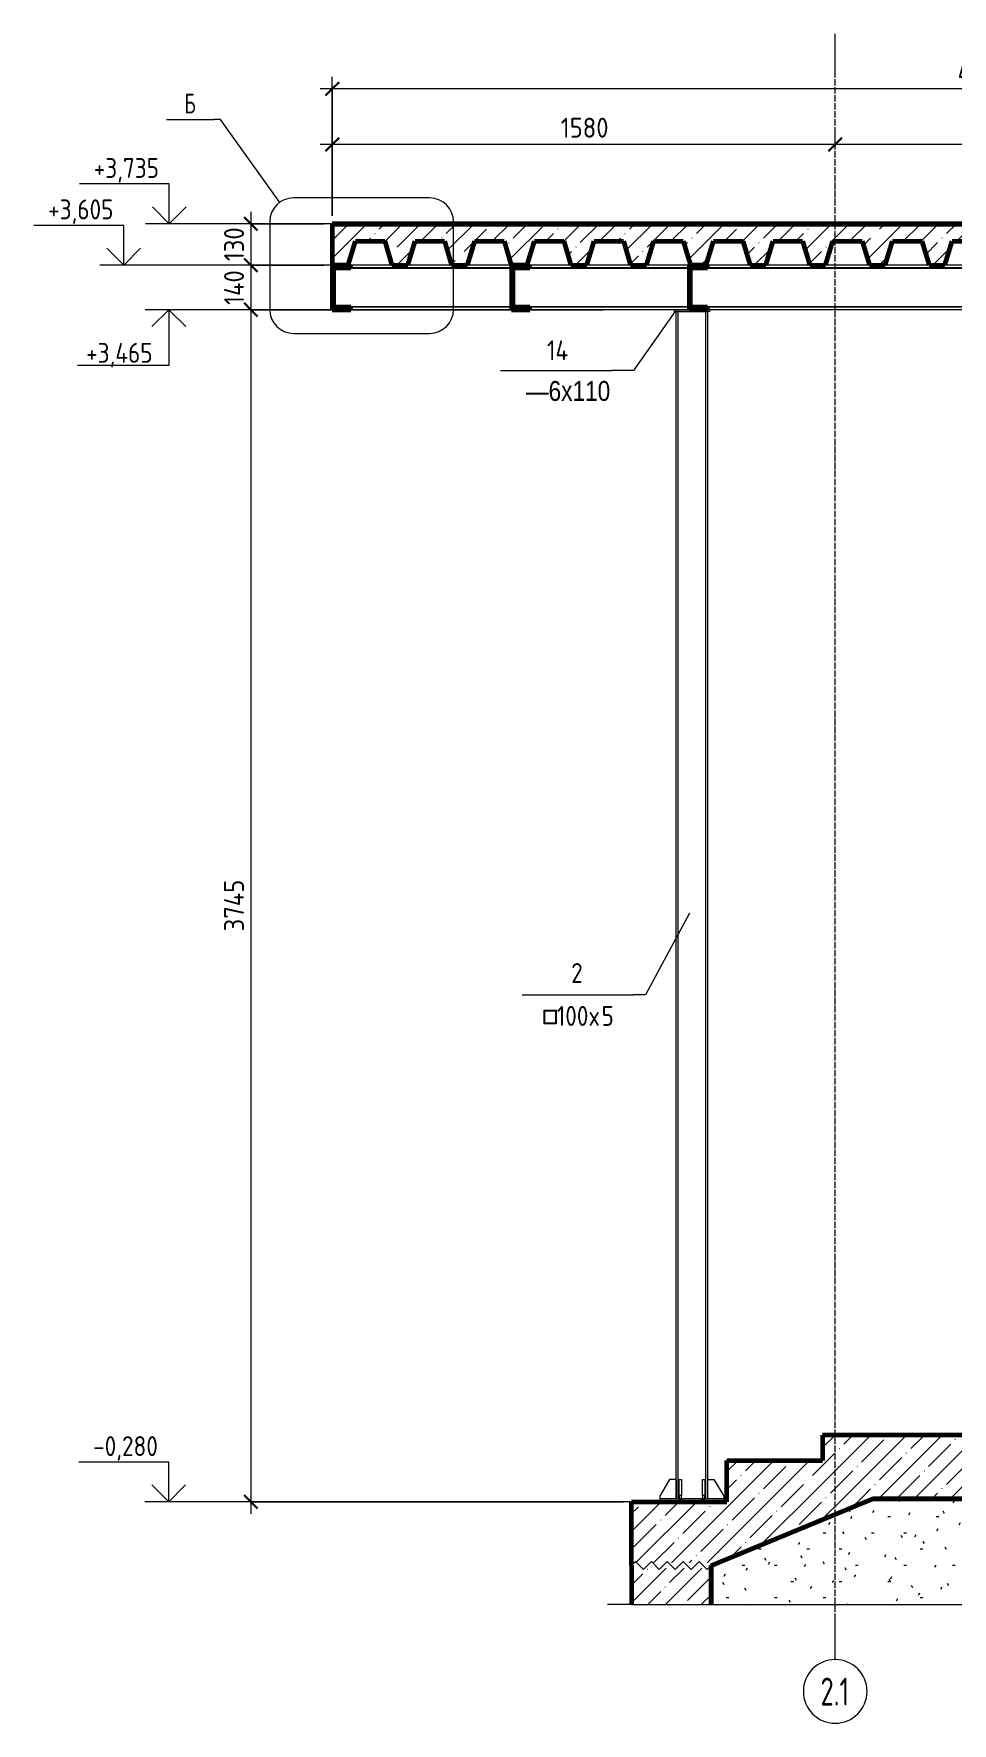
# Model space of a CAD drawing. Header units: millimetres. Extents: x 482 to 25547, y -975 to 52167.
# Drawn here: x 482 to 3368, y -975 to 4332 of the extents above; entities that cross this region are included whole.
import ezdxf

# ---------------------------------------------------------------- set-up
doc = ezdxf.new("R2010")
doc.units = ezdxf.units.MM
for name, pattern in [('01 Штриховая _2 мм_', [3, 2, -1]), ('01 Штриховая _4 мм_', [6, 3.5, -2.5]), ('02 Штрихпунктирная _20 мм_', [25, 20, -2.5, 0, -2.5])]:
    doc.linetypes.add(name, pattern=pattern)
for name, color, linetype, lineweight in [('AA_Dim', 7, 'Continuous', 9), ('AA_Dim-25', 7, 'Continuous', 9), ('AA_Linii', 7, 'Continuous', 9), ('AA_Oformlenie', 7, 'Continuous', 9), ('AA_Vinoska', 7, 'Continuous', 9), ('AA_Visotnaya otmetka', 7, 'Continuous', 9), ('AF_Balki', 7, 'Continuous', 20), ('AF_Lestnica', 7, '01 Штриховая _2 мм_', 9), ('AF_Perekritie', 7, 'Continuous', 60), ('AF_Perekritie_Гидроизоляция', 253, 'Continuous', 20), ('AF_Perekritie_Опалубка', 253, 'Continuous', 20), ('AF_Stena', 7, 'Continuous', 60), ('AF_Stena_Опалубка', 253, 'Continuous', 20), ('Gen_Fragment', 7, 'Continuous', 9), ('KR_Colonna_KG', 7, 'Continuous', 20), ('KR_Fundament', 7, 'Continuous', 20), ('Оси', 7, 'Continuous', 9)]:
    doc.layers.add(name, color=color, linetype=linetype, lineweight=lineweight)
doc.styles.add('ISOCPEUR', font='isocpeur.TTF', dxfattribs={"width": 0.7, "height": 87.5})
doc.styles.add('ISOCPEUR_1', font='isocpeur.TTF', dxfattribs={"width": 0.9, "height": 62.5})
doc.styles.add('ISOCPEUR_2', font='isocpeur.TTF', dxfattribs={"width": 0.85, "height": 62.5})
doc.styles.add('ISOCPEUR_3', font='isocpeur.TTF', dxfattribs={"width": 0.7, "height": 62.5})
doc.styles.add('ISOCPEUR_4', font='isocpeur.TTF', dxfattribs={"width": 0.85, "height": 62.5})
doc.styles.add('Mipgost', font='mipgost.ttf', dxfattribs={"width": 0.85, "height": 62.5})
doc.dimstyles.new('00_Точн_3_знака__прозр_', dxfattribs={"dimscale": 304.8, "dimtxt": 62.672186, "dimasz": 0.139436, "dimexe": 0.123031, "dimexo": 0.082021, "dimgap": 0.008202, "dimtad": 1, "dimdec": 3, "dimrnd": 0.001, "dimdsep": 46, "dimtxsty": 'ISOCPEUR_1', "dimblk1": 'OBLIQUE', "dimblk2": 'OBLIQUE', "dimsah": 1, "dimcen": 0.09, "dimdle": 0.123031, "dimazin": 0, "dimtfac": 1, "dimtdec": 4, "dimtix": 1, "dimtmove": 0, "dimatfit": 3, "dimfxl": 1, "dimtvp": 1, "dimtolj": 1, "dimtzin": 0, "dimlwd": 18, "dimlwe": 18, "dimarcsym": 2})
pattern_1 = [(45, (4079.494, -225), (-56.1266, 56.1266), []), (45, (4135.62, -225), (-56.1266, 56.1266), [99.219, -19.844, 0.8382, -19.006])]

# ---------------------------------------------------------------- blocks, each defined once
blk = doc.blocks.new('Лестницы 1 - Лестницы 1-3665533-Сечение 0')
at = {"layer": 'AF_Lestnica', "linetype": 'Continuous'}
h = blk.add_hatch(dxfattribs=at)
h.set_pattern_fill('FP_1', color=256, style=0, pattern_type=2)
h.set_pattern_definition(pattern_1)
h.paths.add_polyline_path([(2610.1, -480), (3117, -270), (2960.1, -270), (2960.1, -150), (2660.1, -150), (2660.1, -280), (2360.1, -280), (2360.1, -472), (2610.1, -472)])
at = {"layer": 'AF_Lestnica'}
for p, q in [((2960.1, -150), (2660.1, -150)), ((2660.1, -150), (2660.1, -280)), ((2360.1, -280), (2360.1, -480)), ((2660.1, -280), (2360.1, -280)), ((2610.1, -480), (3117, -270))]:
    blk.add_line(p, q, dxfattribs=at)
blk = doc.blocks.new('243_Профиль гнутый сварной квадратный _НесКол_2ур_ - 100х5-3712452-Сечение 0')
at = {"layer": 'KR_Colonna_KG'}
for p, q in [((2500.1, 3459), (2600.1, 3459)), ((2500.1, -270), (2500.1, 3459)), ((2600.1, -270), (2600.1, 3459)), ((2600.1, -270), (2500.1, -270))]:
    blk.add_line(p, q, dxfattribs=at)
at = {"layer": 'KR_Colonna_KG', "lineweight": 9}
for p, q in [((2507.1, -270), (2507.1, 3459)), ((2593.1, 3459), (2593.1, -270))]:
    blk.add_line(p, q, dxfattribs=at)
blk = doc.blocks.new('354_Прокат полоса лист широкополосный ГОСТ 103-2006_ГОСТ 19903-2015_ГОСТ 82-70 _НесКаркас_РабПлоск_ - 354_Прокат полоса лист широкополосный ГОСТ 103-2006_ГОСТ 19903-2015_ГОСТ 82-70 _НесКаркас_РабПлоск_-3897276-Сечение 0')
at = {"layer": 'AF_Balki'}
for p, q in [((5310.1, -70), (5310.1, -60)), ((5510.1, -60), (5310.1, -60)), ((5510.1, -70), (5310.1, -70)), ((5510.1, -60), (5510.1, -70))]:
    blk.add_line(p, q, dxfattribs=at)
blk = doc.blocks.new('354_Прокат полоса лист широкополосный ГОСТ 103-2006_ГОСТ 19903-2015_ГОСТ 82-70 _НесКаркас_РабПлоск_ - 354_Прокат полоса лист широкополосный ГОСТ 103-2006_ГОСТ 19903-2015_ГОСТ 82-70 _НесКаркас_РабПлоск_-3897277-Сечение 0')
at = {"layer": 'AF_Balki'}
for p, q in [((5355.1, 3459), (5355.1, 3465)), ((5465.1, 3465), (5355.1, 3465)), ((5465.1, 3459), (5355.1, 3459)), ((5465.1, 3465), (5465.1, 3459))]:
    blk.add_line(p, q, dxfattribs=at)
blk = doc.blocks.new('252_Швеллер полки параллельные _НесКаркас_Балка_ - 14П-3917306-Сечение 0')
at = {"layer": 'AF_Balki', "lineweight": 9}
for p, q in [((1478.1, 3596), (1983.1, 3596)), ((1987.9, 3596), (2541.1, 3596)), ((2545.9, 3596), (5380.9, 3596)), ((1983.1, 3474), (1478.1, 3474)), ((2541.1, 3474), (1988, 3474)), ((5380.9, 3474), (2546, 3474))]:
    blk.add_line(p, q, dxfattribs=at)
blk = doc.blocks.new('252_Швеллер полки параллельные _НесКаркас_Балка_ - 3717511-Сечение 0')
at = {"layer": 'AF_Balki'}
for p, q in [((1478.1, 3605), (1420.1, 3605)), ((1420.1, 3605), (1420.1, 3465)), ((1425, 3473.1), (1425, 3596.9)), ((1425, 3596.9), (1478.1, 3596.9)), ((1478.1, 3596.9), (1478.1, 3605)), ((5382.1, 3605), (1478.1, 3605)), ((1983.1, 3596.9), (1478.1, 3596.9)), ((2541.1, 3596.9), (1988, 3596.9)), ((5382.1, 3596.9), (2546, 3596.9)), ((5440.1, 3605), (5382.1, 3605)), ((5382.1, 3605), (5382.1, 3596.9)), ((5382.1, 3596.9), (5435.2, 3596.9)), ((5435.2, 3596.9), (5435.2, 3473.1)), ((5440.1, 3465), (5440.1, 3605)), ((1420.1, 3465), (1478.1, 3465)), ((1478.1, 3473.1), (1425, 3473.1)), ((1478.1, 3465), (1478.1, 3473.1)), ((1983.1, 3473.1), (1478.1, 3473.1)), ((5382.1, 3465), (1478.1, 3465)), ((2541.1, 3473.1), (1988, 3473.1)), ((5382.1, 3473.1), (2546, 3473.1)), ((5435.2, 3473.1), (5382.1, 3473.1)), ((5382.1, 3473.1), (5382.1, 3465)), ((5382.1, 3465), (5440.1, 3465))]:
    blk.add_line(p, q, dxfattribs=at)
blk = doc.blocks.new('252_Швеллер полки параллельные _НесКаркас_Балка_ - 3720583-Сечение 0')
at = {"layer": 'AF_Balki', "lineweight": 60}
for p, q in [((2599.1, 3605), (2541.1, 3605)), ((2541.1, 3605), (2541.1, 3465)), ((2546, 3473.1), (2546, 3596.9)), ((2546, 3596.9), (2599.1, 3596.9)), ((2599.1, 3596.9), (2599.1, 3605)), ((2541.1, 3465), (2599.1, 3465)), ((2599.1, 3473.1), (2546, 3473.1)), ((2599.1, 3465), (2599.1, 3473.1))]:
    blk.add_line(p, q, dxfattribs=at)
blk = doc.blocks.new('252_Швеллер полки параллельные _НесКаркас_Балка_ - 3720884-Сечение 0')
at = {"layer": 'AF_Balki', "lineweight": 60}
for p, q in [((1478.1, 3605), (1420.1, 3605)), ((1420.1, 3605), (1420.1, 3465)), ((1425, 3473.1), (1425, 3596.9)), ((1425, 3596.9), (1478.1, 3596.9)), ((1478.1, 3596.9), (1478.1, 3605)), ((1420.1, 3465), (1478.1, 3465)), ((1478.1, 3473.1), (1425, 3473.1)), ((1478.1, 3465), (1478.1, 3473.1))]:
    blk.add_line(p, q, dxfattribs=at)
blk = doc.blocks.new('252_Швеллер полки параллельные _НесКаркас_Балка_ - 3721125-Сечение 0')
at = {"layer": 'AF_Balki', "lineweight": 60}
for p, q in [((2041.1, 3605), (1983.1, 3605)), ((1983.1, 3605), (1983.1, 3465)), ((1988, 3473.1), (1988, 3596.9)), ((1988, 3596.9), (2041.1, 3596.9)), ((2041.1, 3596.9), (2041.1, 3605)), ((1983.1, 3465), (2041.1, 3465)), ((2041.1, 3473.1), (1988, 3473.1)), ((2041.1, 3465), (2041.1, 3473.1))]:
    blk.add_line(p, q, dxfattribs=at)
blk = doc.blocks.new('354_Прокат Лист _НесКаркас_РабПлоск_ - 354_Прокат Лист _НесКаркас_РабПлоск_-3897335-Сечение 0')
at = {"layer": 'AF_Balki'}
for p, q in [((5460.1, -60), (5460.1, 0)), ((5460.1, 0), (5480.1, 0)), ((5510.1, -50), (5480.1, 0)), ((5510.1, -50), (5510.1, -60)), ((5510.1, -60), (5460.1, -60))]:
    blk.add_line(p, q, dxfattribs=at)
blk = doc.blocks.new('354_Прокат Лист _НесКаркас_РабПлоск_ - 354_Прокат Лист _НесКаркас_РабПлоск_-V1-Сечение 0')
at = {"layer": 'AF_Balki'}
for p, q in [((5443.1, 0), (5450.1, 0)), ((5443.1, -50), (5443.1, 0)), ((5450.1, -50), (5443.1, -50)), ((5443.1, -50), (5443.1, -60)), ((5450.1, 0), (5450.1, -50)), ((5450.1, -60), (5450.1, -50)), ((5443.1, -60), (5450.1, -60))]:
    blk.add_line(p, q, dxfattribs=at)
blk = doc.blocks.new('354_Прокат Лист _НесКаркас_РабПлоск_ - 354_Прокат Лист _НесКаркас_РабПлоск_-V2-Сечение 0')
at = {"layer": 'AF_Balki'}
for p, q in [((5340.1, 0), (5310.1, -50)), ((5310.1, -60), (5310.1, -50)), ((5360.1, 0), (5340.1, 0)), ((5360.1, 0), (5360.1, -60)), ((5360.1, -60), (5310.1, -60))]:
    blk.add_line(p, q, dxfattribs=at)
blk = doc.blocks.new('354_Прокат Лист _НесКаркас_РабПлоск_ - 354_Прокат Лист _НесКаркас_РабПлоск_-V3-Сечение 0')
at = {"layer": 'AF_Balki'}
blk.add_line((5440.1, -60), (5447.1, -60), dxfattribs=at)
blk = doc.blocks.new('Грунт - Грунт-3689481-Сечение 0')
at = {"layer": 'AF_Perekritie', "lineweight": 9}
h = blk.add_hatch(dxfattribs=at)
h.set_pattern_fill('FP_2', color=256, style=0, pattern_type=2)
h.set_pattern_definition([(0, (4079.494, -225), (203.2, 50.8), [8.382, -144.018, 8.382, -144.018, -812.8]), (0, (4079.494, -225), (203.2, 50.8), [-304.8, 8.382, -296.418, 8.382, -144.018, -355.6]), (0, (4079.494, -225), (203.2, 50.8), [-762, 8.382, -93.218, 8.382, -245.618]), (120, (4155.694, -199.6), (-145.5941, 150.5764), [8.382, -144.018, 8.382, -144.018, -812.8]), (120, (4155.694, -199.6), (-145.5941, 150.5764), [-304.8, 8.382, -296.418, 8.382, -144.018, -355.6]), (120, (4155.694, -199.6), (-145.5941, 150.5764), [-762, 8.382, -93.218, 8.382, -245.618]), (240, (4181.094, -98), (-57.6059, -201.3764), [8.382, -144.018, 8.382, -144.018, -812.8]), (240, (4181.094, -98), (-57.6059, -201.3764), [-304.8, 8.382, -296.418, 8.382, -144.018, -355.6]), (240, (4181.094, -98), (-57.6059, -201.3764), [-762, 8.382, -93.218, 8.382, -245.618])])
h.paths.add_polyline_path([(2610.1, -602.5), (3907.6, -602.5), (3921.3, -559.2), (3935.1, -602.5), (3935.1, -582.8), (3963.2, -582.8), (3963.2, -602.5), (5510.1, -602.5), (5510.1, -270), (3117, -270), (2610.1, -480), (2610.1, -488)])
at = {"layer": 'AF_Perekritie'}
for p, q in [((3117, -270), (2610.1, -480)), ((5510.1, -270), (3117, -270)), ((5510.1, -602.5), (5510.1, -270)), ((2610.1, -480), (2610.1, -602.5))]:
    blk.add_line(p, q, dxfattribs=at)
blk = doc.blocks.new('204_Плита по профлисту с монолитным слоем с вырезанием плиты_ГОСТ 24045-2016__Фунд_Перекрытие_ - Н75-3798773-Сечение 0')
at = {"layer": 'KR_Fundament', "lineweight": 9}
h = blk.add_hatch(dxfattribs=at)
h.set_pattern_fill('FP_1', color=256, style=0, pattern_type=2)
h.set_pattern_definition(pattern_1)
h.paths.add_polyline_path([(2595.1, 3605), (2617.8, 3680), (2709.8, 3680), (2732.6, 3605), (2782.6, 3605), (2805.3, 3680), (2897.3, 3680), (2920.1, 3605), (2970.1, 3605), (2992.8, 3680), (3084.8, 3680), (3107.6, 3605), (3157.6, 3605), (3180.3, 3680), (3272.3, 3680), (3295.1, 3605), (3345.1, 3605), (3367.8, 3680), (3459.8, 3680), (3482.6, 3605), (3532.6, 3605), (3555.3, 3680), (3647.3, 3680), (3670.1, 3605), (3720.1, 3605), (3742.8, 3680), (3834.8, 3680), (3857.6, 3605), (3907.6, 3605), (3930.3, 3680), (4022.3, 3680), (4045.1, 3605), (4095.1, 3605), (4117.8, 3680), (4209.8, 3680), (4232.6, 3605), (4282.6, 3605), (4305.3, 3680), (4397.3, 3680), (4420.1, 3605), (4470.1, 3605), (4492.8, 3680), (4584.8, 3680), (4607.6, 3605), (4657.6, 3605), (4680.3, 3680), (4772.3, 3680), (4795.1, 3605), (4845.1, 3605), (4867.8, 3680), (4959.8, 3680), (4982.6, 3605), (5032.6, 3605), (5055.3, 3680), (5147.3, 3680), (5170.1, 3605), (5220.1, 3605), (5242.8, 3680), (5334.8, 3680), (5357.6, 3605), (5407.6, 3605), (5430.3, 3680), (5510.1, 3680), (5510.1, 3735), (1420.1, 3735), (1420.1, 3605), (1470.1, 3605), (1492.8, 3680), (1584.8, 3680), (1607.6, 3605), (1657.6, 3605), (1680.3, 3680), (1772.3, 3680), (1795.1, 3605), (1845.1, 3605), (1867.8, 3680), (1959.8, 3680), (1982.6, 3605), (2032.6, 3605), (2055.3, 3680), (2147.3, 3680), (2170.1, 3605), (2220.1, 3605), (2242.8, 3680), (2334.8, 3680), (2357.6, 3605), (2407.6, 3605), (2430.3, 3680), (2522.3, 3680), (2545.1, 3605)])
at = {"layer": 'KR_Fundament', "lineweight": 60}
for p, q in [((5510.1, 3735), (1420.1, 3735)), ((1420.1, 3735), (1420.1, 3605)), ((5510.1, 3680), (5510.1, 3735)), ((1470.1, 3605), (1492.8, 3680)), ((1492.8, 3680), (1584.8, 3680)), ((1584.8, 3680), (1607.6, 3605)), ((1657.6, 3605), (1680.3, 3680)), ((1680.3, 3680), (1772.3, 3680)), ((1772.3, 3680), (1795.1, 3605)), ((1845.1, 3605), (1867.8, 3680)), ((1867.8, 3680), (1959.8, 3680)), ((1959.8, 3680), (1982.6, 3605)), ((2032.6, 3605), (2055.3, 3680)), ((2055.3, 3680), (2147.3, 3680)), ((2147.3, 3680), (2170.1, 3605)), ((2220.1, 3605), (2242.8, 3680)), ((2242.8, 3680), (2334.8, 3680)), ((2334.8, 3680), (2357.6, 3605)), ((2407.6, 3605), (2430.3, 3680)), ((2430.3, 3680), (2522.3, 3680)), ((2522.3, 3680), (2545.1, 3605)), ((2595.1, 3605), (2617.8, 3680)), ((2617.8, 3680), (2709.8, 3680)), ((2709.8, 3680), (2732.6, 3605)), ((2782.6, 3605), (2805.3, 3680)), ((2805.3, 3680), (2897.3, 3680)), ((2897.3, 3680), (2920.1, 3605)), ((2970.1, 3605), (2992.8, 3680)), ((2992.8, 3680), (3084.8, 3680)), ((3084.8, 3680), (3107.6, 3605)), ((3157.6, 3605), (3180.3, 3680)), ((3180.3, 3680), (3272.3, 3680)), ((3272.3, 3680), (3295.1, 3605)), ((3345.1, 3605), (3367.8, 3680)), ((3367.8, 3680), (3459.8, 3680)), ((3459.8, 3680), (3482.6, 3605)), ((3532.6, 3605), (3555.3, 3680)), ((3555.3, 3680), (3647.3, 3680)), ((3647.3, 3680), (3670.1, 3605)), ((3720.1, 3605), (3742.8, 3680)), ((3742.8, 3680), (3834.8, 3680)), ((3834.8, 3680), (3857.6, 3605)), ((3907.6, 3605), (3930.3, 3680)), ((3930.3, 3680), (4022.3, 3680)), ((4022.3, 3680), (4045.1, 3605)), ((4095.1, 3605), (4117.8, 3680)), ((4117.8, 3680), (4209.8, 3680)), ((4209.8, 3680), (4232.6, 3605)), ((4282.6, 3605), (4305.3, 3680)), ((4305.3, 3680), (4397.3, 3680)), ((4397.3, 3680), (4420.1, 3605)), ((4470.1, 3605), (4492.8, 3680)), ((4492.8, 3680), (4584.8, 3680)), ((4584.8, 3680), (4607.6, 3605)), ((4657.6, 3605), (4680.3, 3680)), ((4680.3, 3680), (4772.3, 3680)), ((4772.3, 3680), (4795.1, 3605)), ((4845.1, 3605), (4867.8, 3680)), ((4867.8, 3680), (4959.8, 3680)), ((4959.8, 3680), (4982.6, 3605)), ((5032.6, 3605), (5055.3, 3680)), ((5055.3, 3680), (5147.3, 3680)), ((5147.3, 3680), (5170.1, 3605)), ((5220.1, 3605), (5242.8, 3680)), ((5242.8, 3680), (5334.8, 3680)), ((5334.8, 3680), (5357.6, 3605)), ((5407.6, 3605), (5430.3, 3680)), ((5430.3, 3680), (5510.1, 3680)), ((1420.1, 3605), (1470.1, 3605)), ((1607.6, 3605), (1657.6, 3605)), ((1795.1, 3605), (1845.1, 3605)), ((1982.6, 3605), (2032.6, 3605)), ((2170.1, 3605), (2220.1, 3605)), ((2357.6, 3605), (2407.6, 3605)), ((2545.1, 3605), (2595.1, 3605)), ((2732.6, 3605), (2782.6, 3605)), ((2920.1, 3605), (2970.1, 3605)), ((3107.6, 3605), (3157.6, 3605)), ((3295.1, 3605), (3345.1, 3605)), ((3482.6, 3605), (3532.6, 3605)), ((3670.1, 3605), (3720.1, 3605)), ((3857.6, 3605), (3907.6, 3605)), ((4045.1, 3605), (4095.1, 3605)), ((4232.6, 3605), (4282.6, 3605)), ((4420.1, 3605), (4470.1, 3605)), ((4607.6, 3605), (4657.6, 3605)), ((4795.1, 3605), (4845.1, 3605)), ((4982.6, 3605), (5032.6, 3605)), ((5170.1, 3605), (5220.1, 3605)), ((5357.6, 3605), (5407.6, 3605))]:
    blk.add_line(p, q, dxfattribs=at)
blk = doc.blocks.new('Последовательность узлов - 3мм масшт20 маскировка-904226-Сечение 0')
at = {"layer": 'AA_Oformlenie'}
for p, q in [((2360.1, -480), (2372.6, -467.5)), ((2397.6, -492.5), (2372.6, -467.5)), ((2410.1, -480), (2422.6, -467.5)), ((2447.6, -492.5), (2422.6, -467.5)), ((2460.1, -480), (2472.6, -467.5)), ((2497.6, -492.5), (2472.6, -467.5)), ((2510.1, -480), (2522.6, -467.5)), ((2547.6, -492.5), (2522.6, -467.5)), ((2560.1, -480), (2572.6, -467.5)), ((2597.6, -492.5), (2572.6, -467.5)), ((2410.1, -480), (2397.6, -492.5)), ((2460.1, -480), (2447.6, -492.5)), ((2510.1, -480), (2497.6, -492.5)), ((2560.1, -480), (2547.6, -492.5)), ((2610.1, -480), (2597.6, -492.5))]:
    blk.add_line(p, q, dxfattribs=at)
blk = doc.blocks.new('011_ЛинияОбрыва _ЭлУзла_Линия_ - Тип 1-3737346-Сечение 0')
at = {"layer": 'AA_Oformlenie'}
for p, q in [((2360.1, -602.5), (3907.6, -602.5)), ((3963.2, -602.5), (5510.1, -602.5))]:
    blk.add_line(p, q, dxfattribs=at)
blk = doc.blocks.new('Ось сетки - d_4мм-2765513-Сечение 0')
at = {"layer": 'Оси'}
for start, end in [(0, 180), (0, 180), (180, 360), (180, 360)]:
    blk.add_arc((3000.1, -875.3), 100, start, end, dxfattribs=at)
blk = doc.blocks.new('DIMBLOCK3-Сечение 0')
at = {"layer": 'AA_Dim-25', "lineweight": 18}
for p, q in [((1164.3, 3772.5), (1164.3, 3605)), ((1395.1, 3735), (1126.8, 3735)), ((1164.3, 3735), (1395.1, 3735)), ((1395.1, 3605), (1126.8, 3605)), ((1164.3, 3605), (1395.1, 3605))]:
    blk.add_line(p, q, dxfattribs=at)
at = {"layer": 'AA_Dim-25', "lineweight": 30}
for p, q in [((1164.3, 3735), (1143, 3756.2)), ((1164.3, 3735), (1185.5, 3713.7)), ((1164.3, 3605), (1143, 3626.3)), ((1164.3, 3605), (1185.5, 3583.8))]:
    blk.add_line(p, q, dxfattribs=at)
at = {"layer": 'AA_Dim-25', "color": 0, "lineweight": 18, "insert": (1080.3, 3617.4), "char_height": 62.5, "width": 126.29, "attachment_point": 1, "rotation": 90, "line_spacing_factor": 1.135194, "style": 'ISOCPEUR_1'}
blk.add_mtext('130', dxfattribs=at)
blk = doc.blocks.new('_Oblique')
at = {"color": 0, "linetype": 'ByBlock', "lineweight": -2}
blk.add_line((-0.5, -0.5), (0.5, 0.5), dxfattribs=at)
blk = doc.blocks.new('DIMBLOCK4-Сечение 0')
at = {"layer": 'AA_Dim-25', "lineweight": 30}
for p, q in [((1164.3, 3605), (1143, 3626.3)), ((1164.3, 3605), (1185.5, 3583.8)), ((1164.3, 3465), (1143, 3486.3)), ((1164.3, 3465), (1185.5, 3443.8))]:
    blk.add_line(p, q, dxfattribs=at)
at = {"layer": 'AA_Dim-25', "lineweight": 18}
for p, q in [((1395.1, 3605), (1126.8, 3605)), ((1164.3, 3605), (1164.3, 3465)), ((1164.3, 3605), (1395.1, 3605)), ((2270.9, 3465), (1126.8, 3465)), ((1164.3, 3465), (2270.9, 3465))]:
    blk.add_line(p, q, dxfattribs=at)
at = {"layer": 'AA_Dim-25', "color": 0, "lineweight": 18, "insert": (1080.3, 3480), "char_height": 62.5, "width": 131.966, "attachment_point": 1, "rotation": 90, "line_spacing_factor": 1.135194, "style": 'ISOCPEUR_1'}
blk.add_mtext('140', dxfattribs=at)
blk = doc.blocks.new('DIMBLOCK5-Сечение 0')
at = {"layer": 'AA_Dim-25', "lineweight": 18}
for p, q in [((2270.9, 3465), (1126.8, 3465)), ((1164.3, 3465), (1164.3, -317.5)), ((1164.3, 3465), (2270.9, 3465)), ((2335.1, -280), (1126.8, -280)), ((1164.3, -280), (2335.1, -280))]:
    blk.add_line(p, q, dxfattribs=at)
at = {"layer": 'AA_Dim-25', "lineweight": 30}
for p, q in [((1164.3, 3465), (1143, 3486.3)), ((1164.3, 3465), (1185.5, 3443.8)), ((1164.3, -280), (1143, -258.8)), ((1164.3, -280), (1185.5, -301.3))]:
    blk.add_line(p, q, dxfattribs=at)
at = {"layer": 'AA_Dim-25', "color": 0, "lineweight": 18, "insert": (1080.3, 1512.1), "char_height": 62.5, "width": 192.983, "attachment_point": 1, "rotation": 90, "line_spacing_factor": 1.135194, "style": 'ISOCPEUR_1'}
blk.add_mtext('3745', dxfattribs=at)
blk = doc.blocks.new('Высотные отметки - Стрелка вверх-400292-Сечение 0')
at = {"layer": 'AA_Vinoska'}
for p, q in [((906.3, -155), (623.8, -155)), ((906.3, -280), (906.3, -155)), ((906.3, -280), (853.2, -227)), ((906.3, -280), (959.3, -227)), ((981.3, -280), (831.3, -280))]:
    blk.add_line(p, q, dxfattribs=at)
blk = doc.blocks.new('DIMBLOCK6-Сечение 0')
at = {"layer": 'AA_Dim-25', "lineweight": 30}
for p, q in [((3000.1, 3984.1), (2978.8, 3962.8)), ((3000.1, 3984.1), (3021.3, 4005.3)), ((5510.1, 3984.1), (5488.8, 3962.8)), ((5510.1, 3984.1), (5531.3, 4005.3))]:
    blk.add_line(p, q, dxfattribs=at)
at = {"layer": 'AA_Dim-25', "lineweight": 18}
for p, q in [((3000.1, 3979), (3000.1, 4021.6)), ((5547.6, 3984.1), (3000.1, 3984.1)), ((3000.1, 3984.1), (3000.1, 3979)), ((5510.1, 3760), (5510.1, 4021.6)), ((5510.1, 3984.1), (5510.1, 3760))]:
    blk.add_line(p, q, dxfattribs=at)
at = {"layer": 'AA_Dim-25', "color": 0, "lineweight": 18, "insert": (4182.9, 4068), "char_height": 62.5, "width": 173.117, "attachment_point": 1, "line_spacing_factor": 1.135194, "style": 'ISOCPEUR_1'}
blk.add_mtext('2510', dxfattribs=at)
blk = doc.blocks.new('DIMBLOCK7-Сечение 0')
at = {"layer": 'AA_Dim-25', "lineweight": 18}
for p, q in [((3000.1, 3984.1), (1382.6, 3984.1)), ((1420.1, 3760), (1420.1, 4021.6)), ((1420.1, 3984.1), (1420.1, 3760)), ((3000.1, 3979), (3000.1, 4021.6)), ((3000.1, 3984.1), (3000.1, 3979))]:
    blk.add_line(p, q, dxfattribs=at)
at = {"layer": 'AA_Dim-25', "lineweight": 30}
for p, q in [((1420.1, 3984.1), (1398.8, 3962.8)), ((1420.1, 3984.1), (1441.3, 4005.3)), ((3000.1, 3984.1), (2978.8, 3962.8)), ((3000.1, 3984.1), (3021.3, 4005.3))]:
    blk.add_line(p, q, dxfattribs=at)
at = {"layer": 'AA_Dim-25', "color": 0, "lineweight": 18, "insert": (2137.9, 4068), "char_height": 62.5, "width": 173.117, "attachment_point": 1, "line_spacing_factor": 1.135194, "style": 'ISOCPEUR_1'}
blk.add_mtext('1580', dxfattribs=at)
blk = doc.blocks.new('DIMBLOCK8-Сечение 0')
at = {"layer": 'AA_Dim-25', "lineweight": 18}
for p, q in [((1420.1, 3760), (1420.1, 4196.6)), ((5510.1, 3760), (5510.1, 4196.6)), ((5547.6, 4159.1), (1382.6, 4159.1)), ((1420.1, 4159.1), (1420.1, 3760)), ((5510.1, 4159.1), (5510.1, 3760))]:
    blk.add_line(p, q, dxfattribs=at)
at = {"layer": 'AA_Dim-25', "lineweight": 30}
for p, q in [((1420.1, 4159.1), (1398.8, 4137.8)), ((1420.1, 4159.1), (1441.3, 4180.3)), ((5510.1, 4159.1), (5488.8, 4137.8)), ((5510.1, 4159.1), (5531.3, 4180.3))]:
    blk.add_line(p, q, dxfattribs=at)
at = {"layer": 'AA_Dim-25', "color": 0, "lineweight": 18, "insert": (3384.7, 4243), "char_height": 62.5, "width": 192.983, "attachment_point": 1, "line_spacing_factor": 1.135194, "style": 'ISOCPEUR_1'}
blk.add_mtext('4090', dxfattribs=at)
blk = doc.blocks.new('Вид узла - Номер узла 6мм-393529-Сечение 0')
at = {"layer": 'Gen_Fragment'}
blk.add_line((899.3, 4062.7), (1049.3, 4062.7), dxfattribs=at)
blk = doc.blocks.new('043_М_КолонныКМ - Позиция_Наименование_дп14-3905847-Сечение 0')
at = {"layer": 'AA_Vinoska'}
blk.add_line((2016.7, 1312.6), (2366.7, 1312.6), dxfattribs=at)
blk = doc.blocks.new('043_М_Балки_Полка - Позиция_Наименование_дп14-3904162-Сечение 0')
at = {"layer": 'AA_Vinoska'}
blk.add_line((4906.2, 3273.8), (5256.2, 3273.8), dxfattribs=at)
blk = doc.blocks.new('Высотные отметки - Стрелка вниз высокая-400290-Сечение 0')
at = {"layer": 'AA_Vinoska'}
for p, q in [((981.8, 3465), (831.8, 3465)), ((906.8, 3465), (853.7, 3412)), ((906.8, 3465), (906.8, 3290)), ((906.8, 3465), (959.8, 3412)), ((906.8, 3290), (619.3, 3290))]:
    blk.add_line(p, q, dxfattribs=at)

msp = doc.modelspace()

# ---------------------------------------------------------------- hatches: boundary and pattern name
at = {"layer": 'AF_Perekritie', "lineweight": 9}
h = msp.add_hatch(dxfattribs=at)
h.set_pattern_fill('FP_1', color=256, style=0, pattern_type=2)
h.set_pattern_definition(pattern_1)
h.paths.add_polyline_path([(2960.0616, -270), (5510.0616, -270), (5510.0616, -70), (2960.0616, -70)])
at = {"layer": 'AF_Stena', "lineweight": 9}
h = msp.add_hatch(dxfattribs=at)
h.set_pattern_fill('FP_1', color=256, style=0, pattern_type=2)
h.set_pattern_definition(pattern_1)
h.paths.add_polyline_path([(2410.0616, -602.4628), (2610.0616, -602.4628), (2610.0616, -488), (2360.0616, -488), (2360.0616, -602.4628)])

# ---------------------------------------------------------------- linework, layer by layer
at = {"layer": 'AA_Linii', "lineweight": 60}
for p, q in [((2960.0616, -70), (2960.0616, -150)), ((2660.0616, -280), (2660.0616, -150)), ((2660.0616, -150), (2960.0616, -150)), ((2360.0616, -480), (2360.0616, -280)), ((2360.0616, -280), (2660.0616, -280))]:
    msp.add_line(p, q, dxfattribs=at)
at = {"layer": 'AA_Vinoska'}
for p, q in [((2498.4307, 3461.0917), (2366.6612, 3273.8038)), ((2366.6612, 3273.8038), (2298.4688, 3273.8038)), ((2542.6076, 1569.3399), (2404.7036, 1312.5532)), ((2404.7036, 1312.5532), (2366.6612, 1312.5532)), ((2360.0616, -602.4628), (2285.0616, -602.4628))]:
    msp.add_line(p, q, dxfattribs=at)
at = {"layer": 'AA_Visotnaya otmetka'}
for p, q in [((1098.7837, 3735), (908.2117, 3735)), ((1476.3318, 3735), (1098.7837, 3735)), ((1100.0001, 3605), (764.8963, 3605)), ((1457.7182, 3605), (1100.0001, 3605)), ((1079.4416, 3465), (906.75, 3465)), ((1439.2156, 3465), (1079.4416, 3465)), ((1771.9464, -280), (906.2796, -280)), ((2398.911, -280), (1771.9464, -280))]:
    msp.add_line(p, q, dxfattribs=at)
at = {"layer": 'AF_Perekritie_Гидроизоляция', "lineweight": 60}
for p, q in [((3117.0465, -270), (2610.0616, -480)), ((2610.0616, -481.0824), (3117.0465, -271.0824)), ((5510.0616, -270), (3117.0465, -270)), ((3117.0465, -270), (3117.0465, -271)), ((3117.0465, -271.0824), (3117.0465, -270)), ((3117.0465, -271), (5510.0616, -271)), ((2610.0616, -480), (2610.0616, -481.0824))]:
    msp.add_line(p, q, dxfattribs=at)
at = {"layer": 'AF_Perekritie_Опалубка', "lineweight": 60}
for p, q in [((5510.0616, 3735), (1420.0616, 3735)), ((1420.0616, 3735), (1420.0616, 3734)), ((1420.0616, 3734), (5510.0616, 3734)), ((5510.0616, -70), (2960.0616, -70))]:
    msp.add_line(p, q, dxfattribs=at)
at = {"layer": 'AF_Stena_Опалубка'}
for p, q in [((3117.0465, -270), (2610.0616, -480)), ((5510.0616, -270), (3117.0465, -270)), ((2610.0616, -480), (2610.0616, -602.4628))]:
    msp.add_line(p, q, dxfattribs=at)
at = {"layer": 'AF_Stena_Опалубка', "lineweight": 60}
for p, q in [((2360.0616, -480), (2360.0616, -602.4628)), ((2610.0616, -602.4628), (2610.0616, -480))]:
    msp.add_line(p, q, dxfattribs=at)
at = {"layer": 'Gen_Fragment'}
for p, q in [((1068.7192, 4062.6968), (1048.1994, 4062.6968)), ((1254.9848, 3802.1892), (1068.7192, 4062.6968)), ((1726.0748, 3816.1801), (1298.607, 3816.1801)), ((1223.607, 3741.1801), (1223.607, 3465.7225)), ((1801.0748, 3465.7225), (1801.0748, 3741.1801)), ((1298.607, 3390.7225), (1726.0748, 3390.7225))]:
    msp.add_line(p, q, dxfattribs=at)
for centre, start, end in [((1298.607, 3741.1801), 90, 180), ((1726.0748, 3741.1801), 0, 90), ((1298.607, 3465.7225), 180, 270), ((1726.0748, 3465.7225), 270, 0)]:
    msp.add_arc(centre, 75, start, end, dxfattribs=at)
at = {"layer": 'Оси'}
for p, q in [((3000.0616, 4206.7749), (3000.0616, 4331.7749)), ((3000.0616, -775.334), (3000.0616, -650.334))]:
    msp.add_line(p, q, dxfattribs=at)
at = {"layer": 'Оси', "linetype": '02 Штрихпунктирная _20 мм_'}
msp.add_line((3000.0616, -650.334), (3000.0616, 4206.7749), dxfattribs=at)

# ---------------------------------------------------------------- block references
at = {"layer": 'AA_Oformlenie'}
for name in ['Последовательность узлов - 3мм масшт20 маскировка-904226-Сечение 0', '011_ЛинияОбрыва _ЭлУзла_Линия_ - Тип 1-3737346-Сечение 0']:
    msp.add_blockref(name, (0, 0), dxfattribs=at)
at = {"layer": 'AA_Vinoska'}
for name, p in [('Высотные отметки - Стрелка вниз высокая-400290-Сечение 0', (0, 0)), ('043_М_Балки_Полка - Позиция_Наименование_дп14-3904162-Сечение 0', (-2957.722, 0)), ('043_М_КолонныКМ - Позиция_Наименование_дп14-3905847-Сечение 0', (0, 0)), ('Высотные отметки - Стрелка вверх-400292-Сечение 0', (0, 0))]:
    msp.add_blockref(name, p, dxfattribs=at)
at = {"layer": 'AA_Visotnaya otmetka'}
for p in [(1.9321, 4015), (-141.3833, 3885)]:
    msp.add_blockref('Высотные отметки - Стрелка вверх-400292-Сечение 0', p, dxfattribs=at)
at = {"layer": 'AF_Balki'}
for name, p in [('252_Швеллер полки параллельные _НесКаркас_Балка_ - 3720884-Сечение 0', (0, 0)), ('252_Швеллер полки параллельные _НесКаркас_Балка_ - 3717511-Сечение 0', (0, 0)), ('252_Швеллер полки параллельные _НесКаркас_Балка_ - 3721125-Сечение 0', (0, 0)), ('252_Швеллер полки параллельные _НесКаркас_Балка_ - 3720583-Сечение 0', (0, 0)), ('354_Прокат полоса лист широкополосный ГОСТ 103-2006_ГОСТ 19903-2015_ГОСТ 82-70 _НесКаркас_РабПлоск_ - 354_Прокат полоса лист широкополосный ГОСТ 103-2006_ГОСТ 19903-2015_ГОСТ 82-70 _НесКаркас_РабПлоск_-3897277-Сечение 0', (-2860, 0)), ('354_Прокат Лист _НесКаркас_РабПлоск_ - 354_Прокат Лист _НесКаркас_РабПлоск_-V2-Сечение 0', (-2860, -210)), ('354_Прокат Лист _НесКаркас_РабПлоск_ - 354_Прокат Лист _НесКаркас_РабПлоск_-V2-Сечение 0', (-2860, -210)), ('354_Прокат Лист _НесКаркас_РабПлоск_ - 354_Прокат Лист _НесКаркас_РабПлоск_-V1-Сечение 0', (-2933, -210)), ('354_Прокат Лист _НесКаркас_РабПлоск_ - 354_Прокат Лист _НесКаркас_РабПлоск_-V1-Сечение 0', (-2860, -210)), ('354_Прокат Лист _НесКаркас_РабПлоск_ - 354_Прокат Лист _НесКаркас_РабПлоск_-3897335-Сечение 0', (-2860, -210)), ('354_Прокат Лист _НесКаркас_РабПлоск_ - 354_Прокат Лист _НесКаркас_РабПлоск_-3897335-Сечение 0', (-2860, -210)), ('354_Прокат полоса лист широкополосный ГОСТ 103-2006_ГОСТ 19903-2015_ГОСТ 82-70 _НесКаркас_РабПлоск_ - 354_Прокат полоса лист широкополосный ГОСТ 103-2006_ГОСТ 19903-2015_ГОСТ 82-70 _НесКаркас_РабПлоск_-3897276-Сечение 0', (-2860, -210)), ('354_Прокат Лист _НесКаркас_РабПлоск_ - 354_Прокат Лист _НесКаркас_РабПлоск_-V3-Сечение 0', (-2930.0563, -210)), ('354_Прокат Лист _НесКаркас_РабПлоск_ - 354_Прокат Лист _НесКаркас_РабПлоск_-V3-Сечение 0', (-2860, -210))]:
    msp.add_blockref(name, p, dxfattribs=at)
at = {"layer": 'AF_Balki', "lineweight": 9}
msp.add_blockref('252_Швеллер полки параллельные _НесКаркас_Балка_ - 14П-3917306-Сечение 0', (0, 0), dxfattribs=at)
at = {"layer": 'AF_Lestnica'}
msp.add_blockref('Лестницы 1 - Лестницы 1-3665533-Сечение 0', (0, 0), dxfattribs=at)
at = {"layer": 'AF_Perekritie', "linetype": '01 Штриховая _4 мм_', "lineweight": 20}
msp.add_blockref('Грунт - Грунт-3689481-Сечение 0', (0, 0), dxfattribs=at)
at = {"layer": 'Gen_Fragment'}
msp.add_blockref('Вид узла - Номер узла 6мм-393529-Сечение 0', (0, 0), dxfattribs=at)
at = {"layer": 'KR_Colonna_KG'}
msp.add_blockref('243_Профиль гнутый сварной квадратный _НесКол_2ур_ - 100х5-3712452-Сечение 0', (0, 0), dxfattribs=at)
at = {"layer": 'KR_Fundament', "linetype": '01 Штриховая _4 мм_', "lineweight": 9}
msp.add_blockref('204_Плита по профлисту с монолитным слоем с вырезанием плиты_ГОСТ 24045-2016__Фунд_Перекрытие_ - Н75-3798773-Сечение 0', (0, 0), dxfattribs=at)
at = {"layer": 'Оси'}
msp.add_blockref('Ось сетки - d_4мм-2765513-Сечение 0', (0, 0), dxfattribs=at)

# ---------------------------------------------------------------- texts
at = {"layer": 'AA_Vinoska', "char_height": 62.5, "attachment_point": 1}
for s, insert, width, style in [('14', (2094.8339, 3368.6418), 83.475711, 'ISOCPEUR_2'), ('—6x110', (2028.7464, 3241.0577), 243.612789, 'Mipgost'), ('\\fISOCPEUR|b0|i0|c204|p34|;\\W.85;2', (2170.7181, 1412.5201), 45.99682, 'ISOCPEUR_2'), ('100', (2125.5401, 1277.7789), 124.361773, 'ISOCPEUR_2'), ('\\fISOCPEUR|b0|i0|c204|p34|;\\W.85;5', (2266.1, 1277.7789), 45.99682, 'ISOCPEUR_2'), ('\\fISOCPEUR|b0|i0|c130|p34|;\\W.85;□', (2077.7497, 1277.7789), 57.921922, 'ISOCPEUR_4'), ('\\fISOCPEUR|b0|i0|c204|p34|;\\W.85;х', (2228.1488, 1277.7789), 45.99682, 'ISOCPEUR_2')]:
    msp.add_mtext(s, dxfattribs=dict(at, insert=insert, width=width, style=style))
at = {"layer": 'AA_Visotnaya otmetka', "char_height": 62.5, "attachment_point": 1, "line_spacing_factor": 1.135194, "style": 'ISOCPEUR_2'}
for s, insert, width in [('+3,735', (670.7537, 3941.4199), 239.899334), ('+3,605', (527.4382, 3811.4199), 239.899334), ('+3,465', (646.7852, 3360.6705), 245.915618), ('-0,280', (668.8216, -73.5801), 239.899334)]:
    msp.add_mtext(s, dxfattribs=dict(at, insert=insert, width=width))
at = {"layer": 'Gen_Fragment', "insert": (955.4558, 4143.9703), "char_height": 62.5, "width": 42.088594, "attachment_point": 1, "style": 'ISOCPEUR_3'}
msp.add_mtext('\\fISOCPEUR|b0|i0|c204|p34|;\\W.7;Б', dxfattribs=at)
at = {"layer": 'Оси', "insert": (2953.7414, -832.2189), "char_height": 87.5, "width": 112.23625, "attachment_point": 1, "style": 'ISOCPEUR'}
msp.add_mtext('2.1', dxfattribs=at)

# ---------------------------------------------------------------- dimensions: what is measured, and where the dimension line sits
at = {"layer": 'AA_Dim', "lineweight": 18}
for base, p1, p2, override, picture, middle in [((1420.0616, 4159.0952), (5510.0616, 3735), (1420.0616, 3735), {"dimpost": '<>', "dimfxl": 4090}, 'DIMBLOCK8-Сечение 0', (3465.0616, 4192.8452)), ((1420.0616, 3984.0952), (3000.0616, 3954.0431), (1420.0616, 3735), {"dimpost": '<>', "dimfxl": 1595.111246}, 'DIMBLOCK7-Сечение 0', (2210.0616, 4017.8452)), ((3000.0616, 3984.0952), (5510.0616, 3735), (3000.0616, 3954.0431), {"dimpost": '<>', "dimfxl": 2519.539618}, 'DIMBLOCK6-Сечение 0', (4255.0616, 4017.8452))]:
    dim = msp.add_linear_dim(base=base, p1=p1, p2=p2, dimstyle='00_Точн_3_знака__прозр_', override=override, dxfattribs=at)
    dim.commit()
    dim.dimension.update_dxf_attribs({"geometry": picture, "text_midpoint": middle})
for base, p1, p2, override, picture, middle in [((1164.2573, 3605), (1420.0616, 3735), (1420.0616, 3605), {"dimpost": '<>', "dimfxl": 130}, 'DIMBLOCK3-Сечение 0', (1130.5073, 3670)), ((1164.2573, 3465), (1420.0616, 3605), (2295.8564, 3465), {"dimpost": '<>', "dimfxl": 886.91402}, 'DIMBLOCK4-Сечение 0', (1130.5073, 3535)), ((1164.2573, -280), (2295.8564, 3465), (2360.0616, -280), {"dimpost": '<>', "dimfxl": 3745.550335}, 'DIMBLOCK5-Сечение 0', (1130.5073, 1592.5))]:
    dim = msp.add_linear_dim(base=base, p1=p1, p2=p2, angle=90, dimstyle='00_Точн_3_знака__прозр_', override=override, dxfattribs=at)
    dim.commit()
    dim.dimension.update_dxf_attribs({"geometry": picture, "text_midpoint": middle})

doc.saveas('drawing.dxf')
